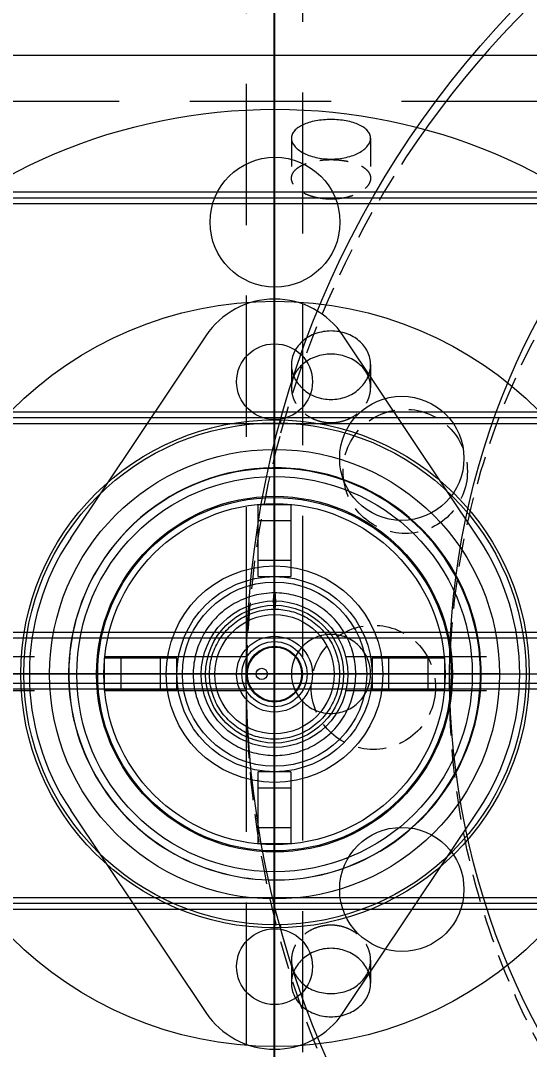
# Model space of a CAD drawing. Header units: millimetres. Extents: x -46397 to 283259, y -8690 to 23983.
# Drawn here: x 3368.2 to 3458.3, y 800.8 to 983.1 of the extents above; entities that cross this region are included whole.
import ezdxf

# ---------------------------------------------------------------- set-up
doc = ezdxf.new("R2010")
doc.units = ezdxf.units.MM
for name, pattern in [('CENTER', [2, 1.25, -0.25, 0.25, -0.25]), ('HIDDEN', [0.375, 0.25, -0.125]), ('HIDDENX2', [0.75, 0.5, -0.25])]:
    doc.linetypes.add(name, pattern=pattern)
doc.layers.get('Defpoints').update_dxf_attribs({"lineweight": 0})
for name, color, linetype, lineweight in [('CHUAN NET KHUAT', 4, 'HIDDEN', 0), ('DUONGCHINH', 7, 'Continuous', 25), ('DUONGTAM', 1, 'CENTER', 0), ('PHANTOM 2', 8, 'Continuous', 0)]:
    doc.layers.add(name, color=color, linetype=linetype, lineweight=lineweight)
doc.layers.add('flashshoot', color=7, linetype='Continuous')
doc.styles.add('GHI CHÚ 1', font='isocp_IV25.ttf', dxfattribs={"width": 0.8})
doc.dimstyles.new('1-30SCALE', dxfattribs={"dimtxt": 75, "dimasz": 75, "dimexe": 37.5, "dimexo": 30, "dimgap": 30, "dimtad": 1, "dimtoh": 1, "dimdec": 0, "dimdsep": 46, "dimtxsty": 'GHI CHÚ 1', "dimcen": 0.09, "dimclrd": 256, "dimclre": 256, "dimclrt": 2, "dimadec": 0, "dimazin": 0, "dimtfac": 1, "dimtdec": 0, "dimtofl": 0, "dimtmove": 0, "dimatfit": 3, "dimfxl": 1, "dimlwd": 0, "dimlwe": 0, "dimarcsym": 0})

# ---------------------------------------------------------------- blocks, each defined once
blk = doc.blocks.new('A$Cd0a137ae')
at = {"color": 3, "linetype": 'HIDDENX2', "lineweight": 0, "ltscale": 50}
for radius in [605, 600, 600]:
    blk.add_circle((0, 2.33), radius, dxfattribs=at)
at = {"color": 2, "linetype": 'Continuous', "lineweight": 0}
blk.add_arc((0, 2.33), 606, 270, 90, dxfattribs=at)
at = {"layer": 'DUONGCHINH', "color": 2}
blk.add_circle((0, 2.33), 606, dxfattribs=at)
at = {"layer": 'DUONGTAM', "ltscale": 100}
for p, q in [((0, 608.33), (0, -603.67)), ((-606, 2.33), (606, 2.33))]:
    blk.add_line(p, q, dxfattribs=at)
blk = doc.blocks.new('A$Cd06b7b12')
at = {"color": 2, "linetype": 'Continuous', "lineweight": 0}
for p, q in [((-83, 261.33), (-83, -256.67)), ((-82, -256.67), (-82, 261.33)), ((-81, -256.67), (-81, 261.33)), ((-44, 261.33), (-44, -256.67)), ((-43, 261.33), (-43, -256.67)), ((-42, -256.67), (-42, 261.33)), ((-5, 261.33), (-5, -256.67)), ((-4, 261.33), (-4, -256.67)), ((4, -256.67), (4, 261.33)), ((5, -256.67), (5, 261.33)), ((42, 261.33), (42, -256.67)), ((43, 261.33), (43, -256.67)), ((44, -256.67), (44, 261.33))]:
    blk.add_line(p, q, dxfattribs=at)
blk = doc.blocks.new('A$C87972526')
at = {"color": 5, "linetype": 'Continuous', "lineweight": 0}
blk.add_circle((0, 2.34), 656, dxfattribs=at)
blk = doc.blocks.new('ksajd jkajkdqwe')
at = {"color": 100, "linetype": 'Continuous', "lineweight": 0, "ltscale": 10}
for p, q in [((4992.5, 59.92), (4968.58, 24.11)), ((5040.75, 24.11), (5016.83, 59.92)), ((5001.79, 20.21), (5001.79, 30.06)), ((5001.79, 30.06), (5007.54, 30.06)), ((5007.54, 30.06), (5007.54, 20.21)), ((5007.54, 27.18), (5001.79, 27.18)), ((5001.79, 17.27), (5001.79, 20.21)), ((5001.79, 20.21), (5007.54, 20.21)), ((5007.54, 20.21), (5007.54, 17.27)), ((5001.79, 17.27), (5007.54, 17.27)), ((4974.6, 2.88), (4984.46, 2.88)), ((4974.6, -2.88), (4974.6, 2.88)), ((4977.48, 2.88), (4977.48, -2.88)), ((4984.46, 2.88), (4987.4, 2.88)), ((4984.46, -2.88), (4984.46, 2.88)), ((4987.4, -2.88), (4987.4, 2.88)), ((5021.93, 2.88), (5021.93, -2.88)), ((5021.93, 2.88), (5024.87, 2.88)), ((5024.87, 2.88), (5024.87, -2.88)), ((5024.87, 2.88), (5034.73, 2.88)), ((5031.85, -2.88), (5031.85, 2.88)), ((5034.73, 2.88), (5034.73, -2.88)), ((4984.46, -2.88), (4974.6, -2.88)), ((4987.4, -2.88), (4984.46, -2.88)), ((5024.87, -2.88), (5021.93, -2.88)), ((5034.73, -2.88), (5024.87, -2.88)), ((5007.54, -17.27), (5001.79, -17.27)), ((5001.79, -20.21), (5001.79, -17.27)), ((5007.54, -17.27), (5007.54, -20.21)), ((5007.54, -20.21), (5001.79, -20.21)), ((5001.79, -30.06), (5001.79, -20.21)), ((5007.54, -20.21), (5007.54, -30.06)), ((4968.58, -24.11), (4992.5, -59.92)), ((5016.83, -59.92), (5040.75, -24.11)), ((5001.79, -27.18), (5007.54, -27.18)), ((5007.54, -30.06), (5001.79, -30.06))]:
    blk.add_line(p, q, dxfattribs=at)
at = {"color": 1, "linetype": 'HIDDENX2', "lineweight": 0, "ltscale": 10}
for centre, radius in [((5169.67, -2.33), 134), ((5027.81, 35.92), 11), ((5022.17, -2.33), 11)]:
    blk.add_circle(centre, radius, dxfattribs=at)
at = {"color": 2, "linetype": 'Continuous', "lineweight": 0, "ltscale": 10}
for centre, radius in [((5004.75, 0.05), 100), ((5004.75, 80.05), 11.5), ((5004.75, 0.05), 66), ((5004.75, 0.05), 45), ((5004.75, 0.05), 44.45)]:
    blk.add_circle(centre, radius, dxfattribs=at)
at = {"color": 100, "linetype": 'Continuous', "lineweight": 0, "ltscale": 10}
for centre, radius in [((5004.67, 51.8), 6.71), ((5004.75, 0.05), 44.45), ((5004.67, 0), 39.81), ((5004.67, 0), 35.01), ((5004.67, 0), 35.01), ((5004.67, 0), 31.5), ((5004.67, 0), 31.3), ((5004.67, 0), 30.21), ((5004.67, 0), 19.18), ((5004.67, 0), 17.27), ((5004.67, 0), 16.31), ((5004.67, 0), 12.97), ((5004.67, 0), 12.2), ((5004.67, 0), 10.55), ((5004.67, 0), 6.71), ((5004.67, 0), 5.76), ((5004.67, 0), 4.94), ((5004.67, 0), 4.8), ((5004.67, -51.8), 6.71)]:
    blk.add_circle(centre, radius, dxfattribs=at)
at = {"color": 2, "linetype": 'Continuous', "lineweight": 0, "ltscale": 10}
for centre, start, end in [((5169.67, -2.33), 0, 145.3049), ((5169.75, 0.05), 164.6549, 164.8459), ((5169.67, -2.33), 214.6951, 0), ((5169.75, 0.05), 195.1541, 195.3451)]:
    blk.add_arc(centre, 170, start, end, dxfattribs=at)
at = {"color": 1, "linetype": 'HIDDENX2', "lineweight": 0, "ltscale": 10}
for start, end in [(145.3049, 164.6549), (164.8459, 195.1541), (195.3451, 214.6951)]:
    blk.add_arc((5169.67, -2.33), 170, start, end, dxfattribs=at)
at = {"color": 100, "linetype": 'Continuous', "lineweight": 0, "ltscale": 10}
for centre, radius, start, end in [((5004.67, 51.8), 14.63, 33.749, 146.251), ((5004.75, 0.05), 36.5, 270, 153.8215), ((5004.67, 0), 36.45, 270.1301, 153.6914), ((5004.67, 0), 43.4, 146.251, 213.749), ((5004.67, 0), 43.4, 326.251, 33.749), ((5004.67, 0), 36.45, 153.6914, 270.1301), ((5004.75, 0.05), 36.5, 153.8215, 270), ((5004.67, -51.8), 14.63, 213.749, 326.251)]:
    blk.add_arc(centre, radius, start, end, dxfattribs=at)
at = {"color": 2, "linetype": 'Continuous', "lineweight": 0, "ltscale": 10}
blk.add_ellipse((5002.41, 0.05), major_axis=(0, -1), ratio=1, dxfattribs=at)
blk.add_ellipse((5002.41, 0.05), major_axis=(0, -1), ratio=1, dxfattribs=at)
at = {"color": 100, "linetype": 'Continuous', "lineweight": 0, "ltscale": 10}
for points, knots in [([(5004.67, 14.39), (5005.8, 14.39), (5006.95, 14.25), (5009.15, 13.72), (5010.23, 13.32), (5012.24, 12.28), (5013.19, 11.64), (5014.91, 10.17), (5015.68, 9.32), (5017, 7.49), (5017.56, 6.48), (5018.41, 4.39), (5018.72, 3.28), (5019.06, 1.04), (5019.1, -0.1), (5018.9, -2.36), (5018.67, -3.48), (5017.95, -5.63), (5017.47, -6.67), (5016.27, -8.59), (5015.55, -9.48), (5013.93, -11.06), (5013.02, -11.77), (5011.08, -12.93), (5010.03, -13.4), (5007.87, -14.07), (5006.75, -14.28), (5004.49, -14.43), (5003.34, -14.37), (5001.11, -13.99), (5000.01, -13.66), (4997.93, -12.77), (4996.94, -12.19), (4995.13, -10.83), (4994.3, -10.04), (4992.86, -8.3), (4992.24, -7.33), (4991.24, -5.3), (4990.86, -4.22), (4990.37, -2.01), (4990.26, -0.87), (4990.3, 1.4), (4990.46, 2.53), (4991.03, 4.72), (4991.45, 5.79), (4992.51, 7.79), (4993.17, 8.73), (4994.68, 10.42), (4995.53, 11.18), (4997.39, 12.47), (4998.41, 13), (5000.52, 13.82), (5001.63, 14.11), (5003.38, 14.34), (5004.02, 14.39), (5004.67, 14.39)], [0, 0, 0, 0, 3.426142, 3.426142, 6.835963, 6.835963, 10.24594, 10.24594, 13.655916, 13.655916, 17.065892, 17.065892, 20.475867, 20.475867, 23.885843, 23.885843, 27.295818, 27.295818, 30.705794, 30.705794, 34.11577, 34.11577, 37.525745, 37.525745, 40.935721, 40.935721, 44.345697, 44.345697, 47.755672, 47.755672, 51.165648, 51.165648, 54.575623, 54.575623, 57.985599, 57.985599, 61.395575, 61.395575, 64.80555, 64.80555, 68.215526, 68.215526, 71.625502, 71.625502, 75.035477, 75.035477, 78.445453, 78.445453, 81.855429, 81.855429, 85.265404, 85.265404, 88.67538, 88.67538, 90.601287, 90.601287, 90.601287, 90.601287]), ([(5004.67, 11.51), (5004.68, 11.51), (5004.7, 11.55), (5004.74, 11.68), (5004.76, 11.79), (5004.79, 12.05), (5004.8, 12.2), (5004.81, 12.55), (5004.82, 12.73), (5004.82, 13.11), (5004.81, 13.29), (5004.8, 13.64), (5004.79, 13.8), (5004.76, 14.07), (5004.75, 14.18), (5004.71, 14.34), (5004.69, 14.38), (5004.65, 14.39), (5004.63, 14.36), (5004.59, 14.23), (5004.58, 14.13), (5004.55, 13.88), (5004.54, 13.73), (5004.52, 13.39), (5004.51, 13.2), (5004.51, 12.83), (5004.52, 12.64), (5004.53, 12.29), (5004.54, 12.13), (5004.57, 11.85), (5004.58, 11.73), (5004.6, 11.65), (5004.61, 11.61), (5004.62, 11.57), (5004.64, 11.52), (5004.65, 11.51), (5004.66, 11.51), (5004.67, 11.51), (5004.67, 11.51)], [-1.8232205, -1.8232205, -1.8232205, -1.8232205, -1.7656573, -1.7656573, -1.7070607, -1.7070607, -1.648464, -1.648464, -1.5898673, -1.5898673, -1.5312706, -1.5312706, -1.472674, -1.472674, -1.4140773, -1.4140773, -1.3554806, -1.3554806, -1.296884, -1.296884, -1.2382873, -1.2382873, -1.1796906, -1.1796906, -1.121094, -1.121094, -1.0624973, -1.0624973, -1.0039006, -1.0039006, -0.9453039, -0.9453039, -0.9453039, -0.912127, -0.912127, -0.8789501, -0.8789501, -0.8779166, -0.8779166, -0.8779166, -0.8779166]), ([(5004.67, 11.51), (5003.89, 11.51), (5003.12, 11.43), (5001.37, 11.07), (5000.4, 10.74), (4998.59, 9.83), (4997.74, 9.25), (4996.23, 7.9), (4995.56, 7.11), (4994.46, 5.42), (4994.02, 4.49), (4993.4, 2.56), (4993.21, 1.55), (4993.12, -0.48), (4993.21, -1.5), (4993.65, -3.48), (4994, -4.45), (4994.94, -6.24), (4995.53, -7.08), (4996.91, -8.56), (4997.7, -9.22), (4999.42, -10.29), (5000.36, -10.72), (5002.29, -11.31), (5003.31, -11.47), (5005.33, -11.54), (5006.36, -11.43), (5008.33, -10.96), (5009.29, -10.59), (5011.07, -9.62), (5011.9, -9.01), (5013.36, -7.61), (5014, -6.81), (5015.05, -5.07), (5015.46, -4.13), (5016.01, -2.18), (5016.16, -1.16), (5016.19, 0.86), (5016.07, 1.88), (5015.56, 3.84), (5015.18, 4.8), (5014.18, 6.56), (5013.56, 7.38), (5012.13, 8.82), (5011.32, 9.45), (5009.57, 10.46), (5008.61, 10.86), (5006.67, 11.38), (5005.66, 11.51), (5004.67, 11.51)], [217.872949, 217.872949, 217.872949, 217.872949, 220.200301, 220.200301, 223.258388, 223.258388, 226.316476, 226.316476, 229.374564, 229.374564, 232.432652, 232.432652, 235.490739, 235.490739, 238.548827, 238.548827, 241.606915, 241.606915, 244.665002, 244.665002, 247.72309, 247.72309, 250.781178, 250.781178, 253.839266, 253.839266, 256.897353, 256.897353, 259.955441, 259.955441, 263.013529, 263.013529, 266.071617, 266.071617, 269.129704, 269.129704, 272.187792, 272.187792, 275.24588, 275.24588, 278.303968, 278.303968, 281.362055, 281.362055, 284.420143, 284.420143, 287.478231, 287.478231, 290.496402, 290.496402, 290.496402, 290.496402])]:
    blk.add_open_spline(points, degree=3, knots=knots, dxfattribs=at)
blk = doc.blocks.new('A$C90275d84')
at = {"color": 2, "linetype": 'Continuous', "lineweight": 0, "ltscale": 10}
blk.add_line((-109.55, 1960), (-109.55, -3000), dxfattribs=at)
at = {"color": 1, "linetype": 'HIDDENX2', "lineweight": 0, "ltscale": 50}
blk.add_line((-101.37, 1960), (-101.37, -3000), dxfattribs=at)
at = {"color": 1, "linetype": 'HIDDENX2', "lineweight": 0, "ltscale": 10}
for p, q in [((-94.87, 17), (-87.79, 17)), ((-54.77, 17), (-50.68, 17)), ((50.68, 17), (54.77, 17)), ((-94.87, 3), (-87.79, 3)), ((-54.77, 3), (-50.68, 3)), ((50.68, 3), (54.77, 3))]:
    blk.add_line(p, q, dxfattribs=at)
at = {"color": 2, "linetype": 'Continuous', "lineweight": 0, "ltscale": 10}
for points, knots in [([(-91.18, 10), (-91.18, 9.56), (-91.2, 9.11), (-91.3, 8.2), (-91.38, 7.75), (-91.57, 6.89), (-91.69, 6.48), (-91.98, 5.71), (-92.13, 5.36), (-92.47, 4.74), (-92.66, 4.45), (-93.06, 3.93), (-93.28, 3.71), (-93.73, 3.35), (-93.96, 3.22), (-94.42, 3.04), (-94.65, 3), (-95.09, 3), (-95.32, 3.04), (-95.76, 3.22), (-95.98, 3.35), (-96.39, 3.71), (-96.59, 3.93), (-96.94, 4.45), (-97.11, 4.74), (-97.39, 5.36), (-97.53, 5.71), (-97.76, 6.48), (-97.86, 6.89), (-98.02, 7.75), (-98.08, 8.2), (-98.16, 9.11), (-98.18, 9.56), (-98.18, 10.44), (-98.16, 10.89), (-98.08, 11.8), (-98.02, 12.25), (-97.86, 13.11), (-97.76, 13.52), (-97.53, 14.29), (-97.39, 14.64), (-97.11, 15.26), (-96.94, 15.55), (-96.59, 16.07), (-96.39, 16.29), (-95.98, 16.65), (-95.76, 16.78), (-95.32, 16.96), (-95.09, 17), (-94.65, 17), (-94.42, 16.96), (-93.96, 16.78), (-93.73, 16.65), (-93.28, 16.29), (-93.06, 16.07), (-92.66, 15.55), (-92.47, 15.26), (-92.13, 14.64), (-91.98, 14.29), (-91.69, 13.52), (-91.57, 13.11), (-91.38, 12.25), (-91.3, 11.8), (-91.2, 10.89), (-91.18, 10.44), (-91.18, 10)], [0, 0, 0, 0, 1.318789, 1.318789, 2.637578, 2.637578, 3.956368, 3.956368, 5.275157, 5.275157, 6.593945, 6.593945, 7.912734, 7.912734, 9.231522, 9.231522, 10.550311, 10.550311, 11.869099, 11.869099, 13.187888, 13.187888, 14.506676, 14.506676, 15.825465, 15.825465, 17.144254, 17.144254, 18.463043, 18.463043, 19.781833, 19.781833, 21.100622, 21.100622, 22.419411, 22.419411, 23.7382, 23.7382, 25.05699, 25.05699, 26.375779, 26.375779, 27.694567, 27.694567, 29.013356, 29.013356, 30.332144, 30.332144, 31.650933, 31.650933, 32.969721, 32.969721, 34.28851, 34.28851, 35.607298, 35.607298, 36.926087, 36.926087, 38.244876, 38.244876, 39.563665, 39.563665, 40.882454, 40.882454, 42.201244, 42.201244, 42.201244, 42.201244]), ([(-48.6, 10), (-48.6, 9.56), (-48.64, 9.11), (-48.8, 8.2), (-48.92, 7.75), (-49.24, 6.89), (-49.44, 6.48), (-49.9, 5.71), (-50.16, 5.36), (-50.71, 4.74), (-51.02, 4.45), (-51.7, 3.93), (-52.06, 3.71), (-52.82, 3.35), (-53.21, 3.22), (-54, 3.04), (-54.39, 3), (-55.16, 3), (-55.55, 3.04), (-56.33, 3.22), (-56.71, 3.35), (-57.45, 3.71), (-57.8, 3.93), (-58.45, 4.45), (-58.74, 4.74), (-59.27, 5.36), (-59.51, 5.71), (-59.94, 6.48), (-60.13, 6.89), (-60.43, 7.75), (-60.54, 8.2), (-60.69, 9.11), (-60.73, 9.56), (-60.73, 10.44), (-60.69, 10.89), (-60.54, 11.8), (-60.43, 12.25), (-60.13, 13.11), (-59.94, 13.52), (-59.51, 14.29), (-59.27, 14.64), (-58.74, 15.26), (-58.45, 15.55), (-57.8, 16.07), (-57.45, 16.29), (-56.71, 16.65), (-56.33, 16.78), (-55.55, 16.96), (-55.16, 17), (-54.39, 17), (-54, 16.96), (-53.21, 16.78), (-52.82, 16.65), (-52.06, 16.29), (-51.7, 16.07), (-51.02, 15.55), (-50.71, 15.26), (-50.16, 14.64), (-49.9, 14.29), (-49.44, 13.52), (-49.24, 13.11), (-48.92, 12.25), (-48.8, 11.8), (-48.64, 10.89), (-48.6, 10.44), (-48.6, 10)], [0, 0, 0, 0, 1.318789, 1.318789, 2.637578, 2.637578, 3.956368, 3.956368, 5.275157, 5.275157, 6.593945, 6.593945, 7.912734, 7.912734, 9.231522, 9.231522, 10.550311, 10.550311, 11.869099, 11.869099, 13.187888, 13.187888, 14.506676, 14.506676, 15.825465, 15.825465, 17.144254, 17.144254, 18.463043, 18.463043, 19.781833, 19.781833, 21.100622, 21.100622, 22.419411, 22.419411, 23.7382, 23.7382, 25.05699, 25.05699, 26.375779, 26.375779, 27.694567, 27.694567, 29.013356, 29.013356, 30.332144, 30.332144, 31.650933, 31.650933, 32.969721, 32.969721, 34.28851, 34.28851, 35.607298, 35.607298, 36.926087, 36.926087, 38.244876, 38.244876, 39.563665, 39.563665, 40.882454, 40.882454, 42.201244, 42.201244, 42.201244, 42.201244]), ([(-52.72, 16.59), (-52.81, 16.55), (-52.9, 16.51), (-53.36, 16.29), (-53.71, 16.07), (-54.35, 15.55), (-54.65, 15.26), (-55.17, 14.64), (-55.42, 14.29), (-55.85, 13.52), (-56.03, 13.11), (-56.33, 12.25), (-56.44, 11.8), (-56.59, 10.89), (-56.63, 10.44), (-56.63, 9.56), (-56.59, 9.11), (-56.44, 8.2), (-56.33, 7.75), (-56.03, 6.89), (-55.85, 6.48), (-55.42, 5.71), (-55.17, 5.36), (-54.65, 4.74), (-54.35, 4.45), (-53.71, 3.93), (-53.36, 3.71), (-52.9, 3.49), (-52.81, 3.45), (-52.72, 3.41)], [12.868165, 12.868165, 12.868165, 12.868165, 13.188536, 13.188536, 14.507389, 14.507389, 15.826243, 15.826243, 17.145097, 17.145097, 18.463951, 18.463951, 19.782805, 19.782805, 21.10166, 21.10166, 22.420514, 22.420514, 23.739368, 23.739368, 25.058222, 25.058222, 26.377077, 26.377077, 27.69593, 27.69593, 29.014783, 29.014783, 29.335155, 29.335155, 29.335155, 29.335155]), ([(-7, 10), (-7, 10.44), (-6.96, 10.89), (-6.78, 11.8), (-6.65, 12.25), (-6.29, 13.11), (-6.07, 13.52), (-5.55, 14.29), (-5.26, 14.64), (-4.64, 15.26), (-4.29, 15.55), (-3.52, 16.07), (-3.11, 16.29), (-2.25, 16.65), (-1.8, 16.78), (-0.89, 16.96), (-0.44, 17), (0.44, 17), (0.89, 16.96), (1.8, 16.78), (2.25, 16.65), (3.11, 16.29), (3.52, 16.07), (4.29, 15.55), (4.64, 15.26), (5.26, 14.64), (5.55, 14.29), (6.07, 13.52), (6.29, 13.11), (6.65, 12.25), (6.78, 11.8), (6.96, 10.89), (7, 10.44), (7, 9.56), (6.96, 9.11), (6.78, 8.2), (6.65, 7.75), (6.29, 6.89), (6.07, 6.48), (5.55, 5.71), (5.26, 5.36), (4.64, 4.74), (4.29, 4.45), (3.52, 3.93), (3.11, 3.71), (2.25, 3.35), (1.8, 3.22), (0.89, 3.04), (0.44, 3), (-0.44, 3), (-0.89, 3.04), (-1.8, 3.22), (-2.25, 3.35), (-3.11, 3.71), (-3.52, 3.93), (-4.29, 4.45), (-4.64, 4.74), (-5.26, 5.36), (-5.55, 5.71), (-6.07, 6.48), (-6.29, 6.89), (-6.65, 7.75), (-6.78, 8.2), (-6.96, 9.11), (-7, 9.56), (-7, 10)], [0, 0, 0, 0, 1.318789, 1.318789, 2.637578, 2.637578, 3.956368, 3.956368, 5.275157, 5.275157, 6.593945, 6.593945, 7.912734, 7.912734, 9.231522, 9.231522, 10.550311, 10.550311, 11.869099, 11.869099, 13.187888, 13.187888, 14.506676, 14.506676, 15.825465, 15.825465, 17.144254, 17.144254, 18.463043, 18.463043, 19.781833, 19.781833, 21.100622, 21.100622, 22.419411, 22.419411, 23.7382, 23.7382, 25.05699, 25.05699, 26.375779, 26.375779, 27.694567, 27.694567, 29.013356, 29.013356, 30.332144, 30.332144, 31.650933, 31.650933, 32.969721, 32.969721, 34.28851, 34.28851, 35.607298, 35.607298, 36.926087, 36.926087, 38.244876, 38.244876, 39.563665, 39.563665, 40.882454, 40.882454, 42.201244, 42.201244, 42.201244, 42.201244]), ([(48.6, 10), (48.6, 10.44), (48.64, 10.89), (48.8, 11.8), (48.92, 12.25), (49.24, 13.11), (49.44, 13.52), (49.9, 14.29), (50.16, 14.64), (50.71, 15.26), (51.02, 15.55), (51.7, 16.07), (52.06, 16.29), (52.82, 16.65), (53.21, 16.78), (54, 16.96), (54.39, 17), (55.16, 17), (55.55, 16.96), (56.33, 16.78), (56.71, 16.65), (57.45, 16.29), (57.8, 16.07), (58.45, 15.55), (58.74, 15.26), (59.27, 14.64), (59.51, 14.29), (59.94, 13.52), (60.13, 13.11), (60.43, 12.25), (60.54, 11.8), (60.69, 10.89), (60.73, 10.44), (60.73, 9.56), (60.69, 9.11), (60.54, 8.2), (60.43, 7.75), (60.13, 6.89), (59.94, 6.48), (59.51, 5.71), (59.27, 5.36), (58.74, 4.74), (58.45, 4.45), (57.8, 3.93), (57.45, 3.71), (56.71, 3.35), (56.33, 3.22), (55.55, 3.04), (55.16, 3), (54.39, 3), (54, 3.04), (53.21, 3.22), (52.82, 3.35), (52.06, 3.71), (51.7, 3.93), (51.02, 4.45), (50.71, 4.74), (50.16, 5.36), (49.9, 5.71), (49.44, 6.48), (49.24, 6.89), (48.92, 7.75), (48.8, 8.2), (48.64, 9.11), (48.6, 9.56), (48.6, 10)], [0, 0, 0, 0, 1.318789, 1.318789, 2.637578, 2.637578, 3.956368, 3.956368, 5.275157, 5.275157, 6.593945, 6.593945, 7.912734, 7.912734, 9.231522, 9.231522, 10.550311, 10.550311, 11.869099, 11.869099, 13.187888, 13.187888, 14.506676, 14.506676, 15.825465, 15.825465, 17.144254, 17.144254, 18.463043, 18.463043, 19.781833, 19.781833, 21.100622, 21.100622, 22.419411, 22.419411, 23.7382, 23.7382, 25.05699, 25.05699, 26.375779, 26.375779, 27.694567, 27.694567, 29.013356, 29.013356, 30.332144, 30.332144, 31.650933, 31.650933, 32.969721, 32.969721, 34.28851, 34.28851, 35.607298, 35.607298, 36.926087, 36.926087, 38.244876, 38.244876, 39.563665, 39.563665, 40.882454, 40.882454, 42.201244, 42.201244, 42.201244, 42.201244]), ([(52.72, 3.41), (52.81, 3.45), (52.9, 3.49), (53.36, 3.71), (53.71, 3.93), (54.35, 4.45), (54.65, 4.74), (55.17, 5.36), (55.42, 5.71), (55.85, 6.48), (56.03, 6.89), (56.33, 7.75), (56.44, 8.2), (56.59, 9.11), (56.63, 9.56), (56.63, 10.44), (56.59, 10.89), (56.44, 11.8), (56.33, 12.25), (56.03, 13.11), (55.85, 13.52), (55.42, 14.29), (55.17, 14.64), (54.65, 15.26), (54.35, 15.55), (53.71, 16.07), (53.36, 16.29), (52.9, 16.51), (52.81, 16.55), (52.72, 16.59)], [12.868165, 12.868165, 12.868165, 12.868165, 13.188536, 13.188536, 14.507389, 14.507389, 15.826243, 15.826243, 17.145097, 17.145097, 18.463951, 18.463951, 19.782805, 19.782805, 21.10166, 21.10166, 22.420514, 22.420514, 23.739368, 23.739368, 25.058222, 25.058222, 26.377077, 26.377077, 27.69593, 27.69593, 29.014783, 29.014783, 29.335155, 29.335155, 29.335155, 29.335155])]:
    blk.add_open_spline(points, degree=3, knots=knots, dxfattribs=at)
at = {"color": 1, "linetype": 'HIDDENX2', "lineweight": 0, "ltscale": 10}
for points, knots in [([(-84.08, 10), (-84.08, 10.44), (-84.1, 10.89), (-84.2, 11.8), (-84.28, 12.25), (-84.48, 13.11), (-84.6, 13.52), (-84.88, 14.29), (-85.04, 14.64), (-85.38, 15.26), (-85.57, 15.55), (-85.97, 16.07), (-86.19, 16.29), (-86.64, 16.65), (-86.88, 16.78), (-87.34, 16.96), (-87.57, 17), (-88.01, 17), (-88.23, 16.96), (-88.68, 16.78), (-88.89, 16.65), (-89.3, 16.29), (-89.5, 16.07), (-89.86, 15.55), (-90.02, 15.26), (-90.3, 14.64), (-90.43, 14.29), (-90.66, 13.52), (-90.76, 13.11), (-90.92, 12.25), (-90.98, 11.8), (-91.06, 10.89), (-91.08, 10.44), (-91.08, 9.56), (-91.06, 9.11), (-90.98, 8.2), (-90.92, 7.75), (-90.76, 6.89), (-90.66, 6.48), (-90.43, 5.71), (-90.3, 5.36), (-90.02, 4.74), (-89.86, 4.45), (-89.5, 3.93), (-89.3, 3.71), (-88.89, 3.35), (-88.68, 3.22), (-88.23, 3.04), (-88.01, 3), (-87.57, 3), (-87.34, 3.04), (-86.88, 3.22), (-86.64, 3.35), (-86.19, 3.71), (-85.97, 3.93), (-85.57, 4.45), (-85.38, 4.74), (-85.04, 5.36), (-84.88, 5.71), (-84.6, 6.48), (-84.48, 6.89), (-84.28, 7.75), (-84.2, 8.2), (-84.1, 9.11), (-84.08, 9.56), (-84.08, 10)], [0, 0, 0, 0, 1.318854, 1.318854, 2.637708, 2.637708, 3.956563, 3.956563, 5.275417, 5.275417, 6.59427, 6.59427, 7.913123, 7.913123, 9.231977, 9.231977, 10.55083, 10.55083, 11.869683, 11.869683, 13.188536, 13.188536, 14.507389, 14.507389, 15.826243, 15.826243, 17.145097, 17.145097, 18.463951, 18.463951, 19.782805, 19.782805, 21.10166, 21.10166, 22.420514, 22.420514, 23.739368, 23.739368, 25.058222, 25.058222, 26.377077, 26.377077, 27.69593, 27.69593, 29.014783, 29.014783, 30.333636, 30.333636, 31.652489, 31.652489, 32.971343, 32.971343, 34.290196, 34.290196, 35.609049, 35.609049, 36.927902, 36.927902, 38.246757, 38.246757, 39.565611, 39.565611, 40.884465, 40.884465, 42.203319, 42.203319, 42.203319, 42.203319]), ([(-44.5, 10), (-44.5, 10.44), (-44.54, 10.89), (-44.7, 11.8), (-44.82, 12.25), (-45.14, 13.11), (-45.34, 13.52), (-45.8, 14.29), (-46.06, 14.64), (-46.61, 15.26), (-46.93, 15.55), (-47.6, 16.07), (-47.97, 16.29), (-48.73, 16.65), (-49.12, 16.78), (-49.91, 16.96), (-50.3, 17), (-51.07, 17), (-51.46, 16.96), (-52.14, 16.8), (-52.43, 16.71), (-52.72, 16.59)], [0, 0, 0, 0, 1.318854, 1.318854, 2.637708, 2.637708, 3.956563, 3.956563, 5.275417, 5.275417, 6.59427, 6.59427, 7.913123, 7.913123, 9.231977, 9.231977, 10.55083, 10.55083, 11.869683, 11.869683, 12.868165, 12.868165, 12.868165, 12.868165]), ([(52.72, 16.59), (52.43, 16.71), (52.14, 16.8), (51.46, 16.96), (51.07, 17), (50.3, 17), (49.91, 16.96), (49.12, 16.78), (48.73, 16.65), (47.97, 16.29), (47.6, 16.07), (46.93, 15.55), (46.61, 15.26), (46.06, 14.64), (45.8, 14.29), (45.34, 13.52), (45.14, 13.11), (44.82, 12.25), (44.7, 11.8), (44.54, 10.89), (44.5, 10.44), (44.5, 10)], [29.335155, 29.335155, 29.335155, 29.335155, 30.333636, 30.333636, 31.652489, 31.652489, 32.971343, 32.971343, 34.290196, 34.290196, 35.609049, 35.609049, 36.927902, 36.927902, 38.246757, 38.246757, 39.565611, 39.565611, 40.884465, 40.884465, 42.203319, 42.203319, 42.203319, 42.203319]), ([(-52.72, 3.41), (-52.43, 3.29), (-52.14, 3.2), (-51.46, 3.04), (-51.07, 3), (-50.3, 3), (-49.91, 3.04), (-49.12, 3.22), (-48.73, 3.35), (-47.97, 3.71), (-47.6, 3.93), (-46.93, 4.45), (-46.61, 4.74), (-46.06, 5.36), (-45.8, 5.71), (-45.34, 6.48), (-45.14, 6.89), (-44.82, 7.75), (-44.7, 8.2), (-44.54, 9.11), (-44.5, 9.56), (-44.5, 10)], [29.335155, 29.335155, 29.335155, 29.335155, 30.333636, 30.333636, 31.652489, 31.652489, 32.971343, 32.971343, 34.290196, 34.290196, 35.609049, 35.609049, 36.927902, 36.927902, 38.246757, 38.246757, 39.565611, 39.565611, 40.884465, 40.884465, 42.203319, 42.203319, 42.203319, 42.203319]), ([(44.5, 10), (44.5, 9.56), (44.54, 9.11), (44.7, 8.2), (44.82, 7.75), (45.14, 6.89), (45.34, 6.48), (45.8, 5.71), (46.06, 5.36), (46.61, 4.74), (46.93, 4.45), (47.6, 3.93), (47.97, 3.71), (48.73, 3.35), (49.12, 3.22), (49.91, 3.04), (50.3, 3), (51.07, 3), (51.46, 3.04), (52.14, 3.2), (52.43, 3.29), (52.72, 3.41)], [0, 0, 0, 0, 1.318854, 1.318854, 2.637708, 2.637708, 3.956563, 3.956563, 5.275417, 5.275417, 6.59427, 6.59427, 7.913123, 7.913123, 9.231977, 9.231977, 10.55083, 10.55083, 11.869683, 11.869683, 12.868165, 12.868165, 12.868165, 12.868165])]:
    blk.add_open_spline(points, degree=3, knots=knots, dxfattribs=at)
at = {"layer": 'DUONGTAM', "ltscale": 100}
blk.add_line((0, 2440), (0, -3000), dxfattribs=at)
blk = doc.blocks.new('A$Cda035db7')
at = {"layer": 'DUONGCHINH', "color": 2, "ltscale": 10}
for p, q in [((0, 0), (-990, 0)), ((0, 0), (-990, 0)), ((990, 0), (0, 0)), ((990, 0), (0, 0))]:
    blk.add_line(p, q, dxfattribs=at)
at = {"layer": 'DUONGTAM', "ltscale": 200}
blk.add_line((0, -3546.23), (0, 3546.23), dxfattribs=at)
blk = doc.blocks.new('A$Cc76405f5')
at = {"color": 2, "linetype": 'Continuous', "lineweight": 0, "ltscale": 10}
for centre, radius in [((0, 165), 170), ((0, 165), 134), ((-38.18, 22.53), 11), ((38.18, 22.53), 11)]:
    blk.add_circle(centre, radius, dxfattribs=at)
blk = doc.blocks.new('SD1-3')
at = {"layer": 'CHUAN NET KHUAT', "ltscale": 100}
for p, q in [((120, 1135.34), (120, 921.34)), ((130, 921.34), (130, 1135.34)), ((120, 921.34), (50, 921.34)), ((200, 921.34), (130, 921.34)), ((120, 915.34), (50, 915.34)), ((120, 915.34), (120, 701.34)), ((130, 701.34), (130, 915.34)), ((200, 915.34), (130, 915.34))]:
    blk.add_line(p, q, dxfattribs=at)
blk = doc.blocks.new('*D1392')
at = {"layer": 'Defpoints', "color": 0, "transparency": 16777216}
for p in [(6959.38, 2496.7), (-133.08, 867.35, -1.5), (6959.38, 867.35, -1.5)]:
    blk.add_point(p, dxfattribs=at)
at = {"layer": 'PHANTOM 2', "linetype": 'Continuous', "lineweight": 0, "transparency": 16777216}
for p, q in [((-133.08, 897.35), (-133.08, 2526.7)), ((6959.38, 897.35), (6959.38, 2526.7)), ((-43.08, 2496.7), (6869.38, 2496.7))]:
    blk.add_line(p, q, dxfattribs=at)
at = {"layer": 'PHANTOM 2', "transparency": 16777216}
for points in [[(-43.08, 2511.7), (-43.08, 2481.7), (-133.08, 2496.7)], [(6869.38, 2511.7), (6869.38, 2481.7), (6959.38, 2496.7)]]:
    blk.add_solid(points, dxfattribs=at)
at = {"layer": 'PHANTOM 2', "color": 2, "transparency": 16777216, "insert": (3413.15, 2576.24), "char_height": 95, "attachment_point": 5, "style": 'GHI CHÚ 1'}
blk.add_mtext('7092', dxfattribs=at)

msp = doc.modelspace()

# ---------------------------------------------------------------- block references
for name, p in [('SD1-3', (3288.15, -50.99, -1.5)), ('A$C87972526', (3410.82, 865.01, -1.5)), ('A$Cd0a137ae', (3413.15, 865.01, -1.5)), ('ksajd jkajkdqwe', (-1591.52, 867.3, -1.5))]:
    msp.add_blockref(name, p)
at = {"rotation": 270}
msp.add_blockref('A$Cd06b7b12', (3413.15, 869.68, -1.5), dxfattribs=at)
at = {"layer": 'flashshoot', "rotation": 270}
for name in ['A$Cda035db7', 'A$C90275d84', 'A$Cc76405f5']:
    msp.add_blockref(name, (3413.15, 867.35, -1.5), dxfattribs=at)

# ---------------------------------------------------------------- dimensions: what is measured, and where the dimension line sits
at = {"layer": 'PHANTOM 2'}
dim = msp.add_linear_dim(base=(6959.38, 2496.7), p1=(-133.08, 867.35, -1.5), p2=(6959.38, 867.35, -1.5), dimstyle='1-30SCALE', override={"dimtxt": 95, "dimasz": 90, "dimexe": 30, "dimtmove": 1}, dxfattribs=at)
dim.commit()
dim.dimension.update_dxf_attribs({"geometry": '*D1392', "text_midpoint": (3413.15, 2576.24)})

doc.saveas('drawing.dxf')
